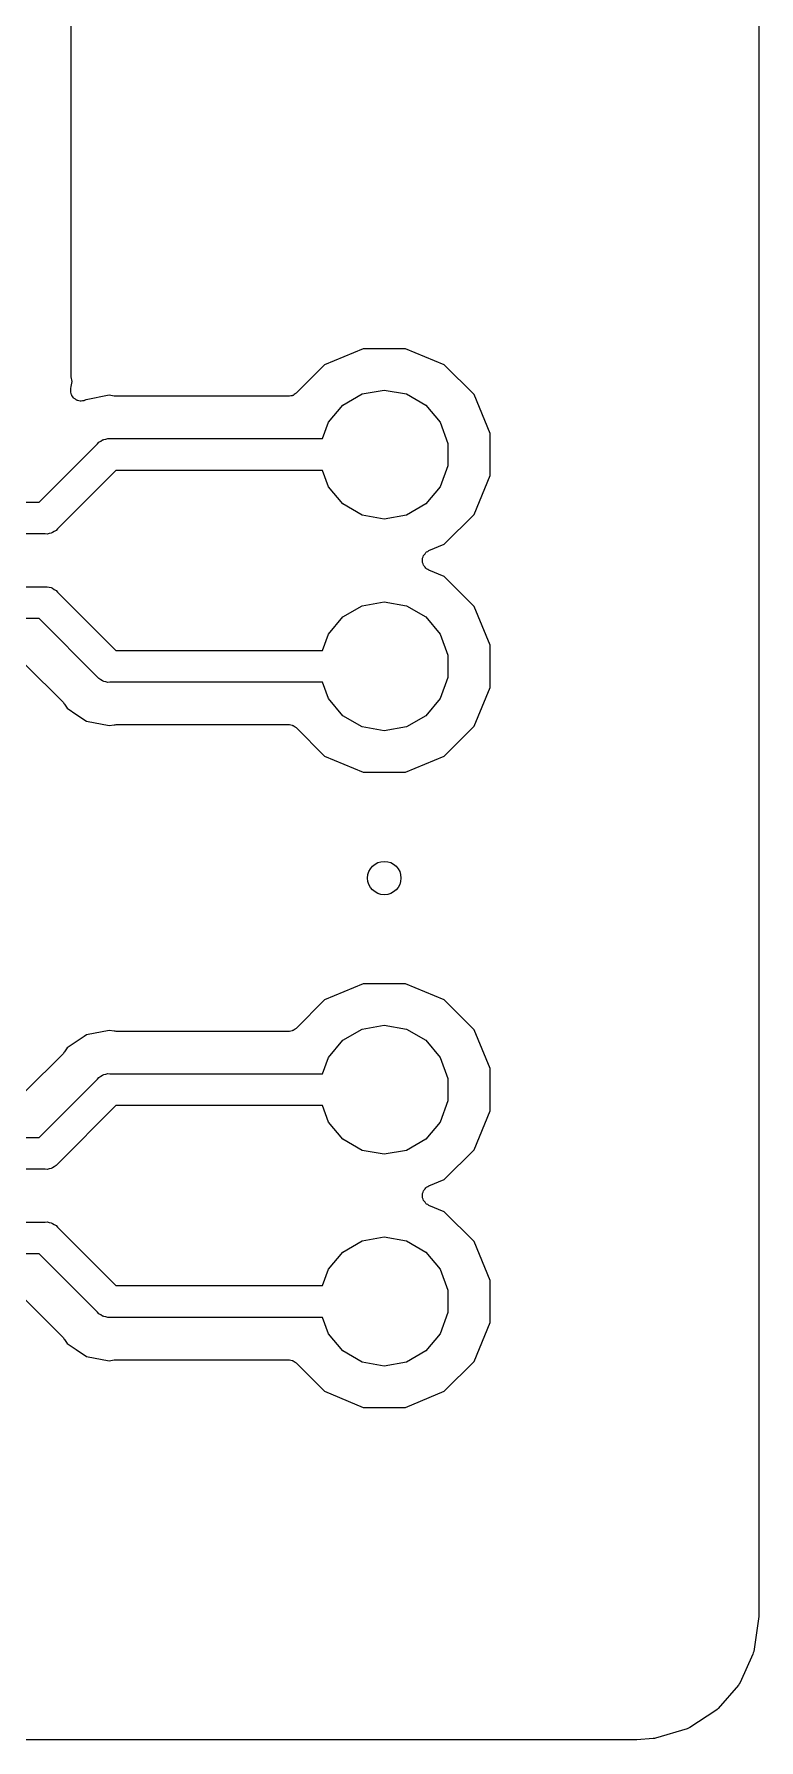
# Model space of a CAD drawing. Extents: x 40 to 163, y -163 to -37.
# Drawn here: x 154.55 to 163.25, y -117.53 to -97.06 of the extents above; entities that cross this region are included whole.
import ezdxf

# ---------------------------------------------------------------- set-up
doc = ezdxf.new("R2010")
doc.units = 0
doc.header["$MEASUREMENT"] = 0
doc.layers.add('BLACK', color=7, linetype='CONTINUOUS')

msp = doc.modelspace()

# ---------------------------------------------------------------- linework, layer by layer
at = {"layer": 'BLACK', "linetype": 'CONTINUOUS'}
for p, q in [((163.247, -43.8721), (163.247, -116.027)), ((154.989, -101.152), (154.989, -92.3182)), ((158.497, -100.838), (158.031, -101.031)), ((159.003, -100.838), (158.497, -100.838)), ((159.469, -101.031), (159.003, -100.838)), ((158.031, -101.031), (157.69, -101.372)), ((159.827, -101.389), (159.469, -101.031)), ((154.992, -101.164), (154.989, -101.152)), ((154.992, -101.176), (154.992, -101.164)), ((155.003, -101.233), (154.992, -101.176)), ((154.992, -101.29), (155.003, -101.233)), ((154.985, -101.348), (154.986, -101.332)), ((154.986, -101.354), (154.985, -101.348)), ((154.986, -101.332), (154.987, -101.315)), ((154.986, -101.359), (154.986, -101.354)), ((154.991, -101.375), (154.986, -101.359)), ((154.987, -101.315), (154.992, -101.29)), ((154.995, -101.391), (154.991, -101.375)), ((154.992, -101.29), (154.992, -101.29)), ((154.998, -101.396), (154.995, -101.391)), ((155, -101.401), (154.998, -101.396)), ((155.01, -101.414), (155, -101.401)), ((155.02, -101.428), (155.01, -101.414)), ((155.024, -101.431), (155.02, -101.428)), ((155.028, -101.436), (155.024, -101.431)), ((155.042, -101.444), (155.028, -101.436)), ((155.055, -101.454), (155.042, -101.444)), ((155.061, -101.456), (155.055, -101.454)), ((155.065, -101.458), (155.061, -101.456)), ((155.082, -101.462), (155.065, -101.458)), ((155.098, -101.466), (155.082, -101.462)), ((155.103, -101.466), (155.098, -101.466)), ((155.109, -101.467), (155.103, -101.466)), ((155.125, -101.465), (155.109, -101.467)), ((155.142, -101.463), (155.125, -101.465)), ((155.147, -101.461), (155.142, -101.463)), ((155.152, -101.46), (155.147, -101.461)), ((155.167, -101.452), (155.152, -101.46)), ((155.169, -101.451), (155.167, -101.452)), ((155.448, -101.396), (155.169, -101.451)), ((155.505, -101.407), (155.448, -101.396)), ((155.517, -101.407), (155.505, -101.407)), ((155.529, -101.409), (155.517, -101.407)), ((157.6, -101.409), (155.529, -101.409)), ((157.605, -101.409), (157.6, -101.409)), ((157.611, -101.409), (157.605, -101.409)), ((157.627, -101.405), (157.611, -101.409)), ((157.643, -101.402), (157.627, -101.405)), ((157.648, -101.399), (157.643, -101.402)), ((157.654, -101.398), (157.648, -101.399)), ((157.667, -101.388), (157.654, -101.398)), ((157.681, -101.38), (157.667, -101.388)), ((157.685, -101.376), (157.681, -101.38)), ((157.69, -101.372), (157.685, -101.376)), ((158.253, -101.515), (158.485, -101.381)), ((158.485, -101.381), (158.75, -101.334)), ((158.75, -101.334), (159.015, -101.381)), ((159.015, -101.381), (159.247, -101.515)), ((160.02, -101.855), (159.827, -101.389)), ((158.08, -101.721), (158.253, -101.515)), ((159.247, -101.515), (159.42, -101.721)), ((158.008, -101.917), (158.08, -101.721)), ((159.42, -101.721), (159.512, -101.974)), ((160.02, -102.361), (160.02, -101.855)), ((154.607, -102.679), (155.307, -101.979)), ((155.307, -101.979), (155.324, -101.96)), ((155.324, -101.96), (155.346, -101.947)), ((155.346, -101.947), (155.366, -101.933)), ((155.366, -101.933), (155.374, -101.93)), ((155.374, -101.93), (155.382, -101.926)), ((155.382, -101.926), (155.407, -101.922)), ((155.407, -101.922), (155.431, -101.915)), ((155.431, -101.915), (155.456, -101.917)), ((155.456, -101.917), (158.008, -101.917)), ((159.512, -101.974), (159.512, -102.242)), ((155.527, -102.298), (154.827, -102.999)), ((158.008, -102.298), (155.527, -102.298)), ((158.08, -102.495), (158.008, -102.298)), ((159.512, -102.242), (159.42, -102.495)), ((158.253, -102.701), (158.08, -102.495)), ((159.42, -102.495), (159.247, -102.701)), ((159.827, -102.827), (160.02, -102.361)), ((130.31, -102.679), (154.607, -102.679)), ((158.485, -102.835), (158.253, -102.701)), ((159.247, -102.701), (159.015, -102.835)), ((158.75, -102.882), (158.485, -102.835)), ((159.015, -102.835), (158.75, -102.882)), ((159.469, -103.185), (159.827, -102.827)), ((154.678, -103.06), (130.381, -103.06)), ((154.703, -103.063), (154.678, -103.06)), ((154.727, -103.056), (154.703, -103.063)), ((154.752, -103.052), (154.727, -103.056)), ((154.76, -103.048), (154.752, -103.052)), ((154.768, -103.045), (154.76, -103.048)), ((154.788, -103.031), (154.768, -103.045)), ((154.81, -103.018), (154.788, -103.031)), ((154.827, -102.999), (154.81, -103.018)), ((159.21, -103.351), (159.217, -103.335)), ((159.217, -103.335), (159.222, -103.319)), ((159.222, -103.319), (159.225, -103.315)), ((159.225, -103.315), (159.227, -103.31)), ((159.227, -103.31), (159.239, -103.298)), ((159.239, -103.298), (159.249, -103.284)), ((159.249, -103.284), (159.253, -103.281)), ((159.253, -103.281), (159.257, -103.277)), ((159.257, -103.277), (159.272, -103.27)), ((159.272, -103.27), (159.286, -103.261)), ((159.286, -103.261), (159.469, -103.185)), ((159.209, -103.361), (159.21, -103.356)), ((159.209, -103.378), (159.209, -103.361)), ((159.209, -103.395), (159.209, -103.378)), ((159.21, -103.4), (159.209, -103.395)), ((159.21, -103.356), (159.21, -103.351)), ((159.21, -103.405), (159.21, -103.4)), ((159.217, -103.421), (159.21, -103.405)), ((159.222, -103.437), (159.217, -103.421)), ((159.225, -103.441), (159.222, -103.437)), ((159.227, -103.446), (159.225, -103.441)), ((159.239, -103.458), (159.227, -103.446)), ((159.249, -103.472), (159.239, -103.458)), ((159.253, -103.475), (159.249, -103.472)), ((159.257, -103.479), (159.253, -103.475)), ((159.272, -103.486), (159.257, -103.479)), ((159.286, -103.495), (159.272, -103.486)), ((159.469, -103.571), (159.286, -103.495)), ((130.818, -103.695), (154.678, -103.695)), ((154.678, -103.695), (154.703, -103.693)), ((154.703, -103.693), (154.727, -103.7)), ((154.727, -103.7), (154.752, -103.704)), ((154.752, -103.704), (154.76, -103.708)), ((154.76, -103.708), (154.768, -103.711)), ((154.768, -103.711), (154.788, -103.725)), ((154.788, -103.725), (154.81, -103.738)), ((154.81, -103.738), (154.827, -103.757)), ((159.827, -103.929), (159.469, -103.571)), ((154.827, -103.757), (155.527, -104.457)), ((158.253, -104.055), (158.485, -103.921)), ((158.485, -103.921), (158.75, -103.874)), ((158.75, -103.874), (159.015, -103.921)), ((159.015, -103.921), (159.247, -104.055)), ((160.02, -104.395), (159.827, -103.929)), ((154.607, -104.076), (130.889, -104.076)), ((155.307, -104.777), (154.607, -104.076)), ((158.08, -104.261), (158.253, -104.055)), ((159.247, -104.055), (159.42, -104.261)), ((158.008, -104.457), (158.08, -104.261)), ((159.42, -104.261), (159.512, -104.514)), ((155.527, -104.457), (158.008, -104.457)), ((159.512, -104.514), (159.512, -104.782)), ((160.02, -104.901), (160.02, -104.395)), ((154.434, -104.622), (154.897, -105.084)), ((155.324, -104.796), (155.307, -104.777)), ((155.346, -104.809), (155.324, -104.796)), ((155.366, -104.823), (155.346, -104.809)), ((155.374, -104.826), (155.366, -104.823)), ((155.382, -104.83), (155.374, -104.826)), ((155.407, -104.834), (155.382, -104.83)), ((155.431, -104.841), (155.407, -104.834)), ((155.456, -104.838), (155.431, -104.841)), ((158.008, -104.838), (155.456, -104.838)), ((158.08, -105.035), (158.008, -104.838)), ((159.512, -104.782), (159.42, -105.035)), ((159.827, -105.367), (160.02, -104.901)), ((154.897, -105.084), (154.904, -105.095)), ((154.904, -105.095), (154.912, -105.104)), ((154.912, -105.104), (154.944, -105.152)), ((154.944, -105.152), (155.06, -105.229)), ((158.253, -105.241), (158.08, -105.035)), ((159.42, -105.035), (159.247, -105.241)), ((155.06, -105.229), (155.06, -105.229)), ((155.06, -105.229), (155.175, -105.306)), ((155.175, -105.306), (155.448, -105.36)), ((155.448, -105.36), (155.505, -105.349)), ((155.505, -105.349), (155.517, -105.349)), ((155.517, -105.349), (155.529, -105.346)), ((155.529, -105.346), (157.6, -105.346)), ((157.6, -105.346), (157.605, -105.347)), ((157.605, -105.347), (157.611, -105.347)), ((157.611, -105.347), (157.627, -105.351)), ((157.627, -105.351), (157.643, -105.354)), ((157.643, -105.354), (157.648, -105.357)), ((157.648, -105.357), (157.654, -105.358)), ((157.654, -105.358), (157.667, -105.368)), ((157.667, -105.368), (157.681, -105.376)), ((157.681, -105.376), (157.685, -105.38)), ((157.685, -105.38), (157.69, -105.384)), ((158.485, -105.375), (158.253, -105.241)), ((158.75, -105.422), (158.485, -105.375)), ((159.015, -105.375), (158.75, -105.422)), ((159.247, -105.241), (159.015, -105.375)), ((159.469, -105.725), (159.827, -105.367)), ((157.69, -105.384), (158.031, -105.725)), ((158.031, -105.725), (158.497, -105.918)), ((159.003, -105.918), (159.469, -105.725)), ((158.497, -105.918), (159.003, -105.918)), ((158.031, -108.651), (157.69, -108.992)), ((158.497, -108.458), (158.031, -108.651)), ((159.003, -108.458), (158.497, -108.458)), ((159.469, -108.651), (159.003, -108.458)), ((159.827, -109.009), (159.469, -108.651)), ((155.448, -109.016), (155.175, -109.07)), ((155.505, -109.027), (155.448, -109.016)), ((155.517, -109.027), (155.505, -109.027)), ((155.529, -109.029), (155.517, -109.027)), ((157.6, -109.029), (155.529, -109.029)), ((157.605, -109.029), (157.6, -109.029)), ((157.611, -109.029), (157.605, -109.029)), ((157.627, -109.025), (157.611, -109.029)), ((157.643, -109.022), (157.627, -109.025)), ((157.648, -109.019), (157.643, -109.022)), ((157.654, -109.018), (157.648, -109.019)), ((157.667, -109.008), (157.654, -109.018)), ((157.681, -109), (157.667, -109.008)), ((157.685, -108.996), (157.681, -109)), ((157.69, -108.992), (157.685, -108.996)), ((158.253, -109.135), (158.485, -109.001)), ((158.485, -109.001), (158.75, -108.954)), ((158.75, -108.954), (159.015, -109.001)), ((159.015, -109.001), (159.247, -109.135)), ((160.02, -109.475), (159.827, -109.009)), ((154.944, -109.224), (154.912, -109.272)), ((155.147, -109.089), (154.944, -109.224)), ((155.175, -109.07), (155.147, -109.089)), ((155.147, -109.089), (155.147, -109.089)), ((158.08, -109.341), (158.253, -109.135)), ((159.247, -109.135), (159.42, -109.341)), ((154.897, -109.292), (154.434, -109.754)), ((154.904, -109.281), (154.897, -109.292)), ((154.912, -109.272), (154.904, -109.281)), ((158.008, -109.537), (158.08, -109.341)), ((159.42, -109.341), (159.512, -109.594)), ((154.607, -110.299), (155.307, -109.599)), ((155.307, -109.599), (155.324, -109.58)), ((155.324, -109.58), (155.346, -109.567)), ((155.346, -109.567), (155.366, -109.553)), ((155.366, -109.553), (155.374, -109.55)), ((155.374, -109.55), (155.382, -109.546)), ((155.382, -109.546), (155.407, -109.542)), ((155.407, -109.542), (155.431, -109.535)), ((155.431, -109.535), (155.456, -109.537)), ((155.456, -109.537), (158.008, -109.537)), ((159.512, -109.594), (159.512, -109.862)), ((160.02, -109.981), (160.02, -109.475)), ((159.512, -109.862), (159.42, -110.115)), ((155.527, -109.918), (154.827, -110.619)), ((158.008, -109.918), (155.527, -109.918)), ((158.08, -110.115), (158.008, -109.918)), ((159.827, -110.447), (160.02, -109.981)), ((158.253, -110.321), (158.08, -110.115)), ((159.42, -110.115), (159.247, -110.321)), ((150.685, -110.299), (154.607, -110.299)), ((158.485, -110.455), (158.253, -110.321)), ((158.75, -110.502), (158.485, -110.455)), ((159.015, -110.455), (158.75, -110.502)), ((159.247, -110.321), (159.015, -110.455)), ((159.469, -110.805), (159.827, -110.447)), ((154.678, -110.68), (148.161, -110.68)), ((154.703, -110.683), (154.678, -110.68)), ((154.727, -110.676), (154.703, -110.683)), ((154.752, -110.672), (154.727, -110.676)), ((154.76, -110.668), (154.752, -110.672)), ((154.768, -110.665), (154.76, -110.668)), ((154.788, -110.651), (154.768, -110.665)), ((154.81, -110.638), (154.788, -110.651)), ((154.827, -110.619), (154.81, -110.638)), ((159.239, -110.918), (159.249, -110.904)), ((159.249, -110.904), (159.253, -110.901)), ((159.253, -110.901), (159.257, -110.897)), ((159.257, -110.897), (159.272, -110.89)), ((159.272, -110.89), (159.286, -110.881)), ((159.286, -110.881), (159.469, -110.805)), ((159.209, -110.981), (159.21, -110.976)), ((159.209, -110.998), (159.209, -110.981)), ((159.209, -111.015), (159.209, -110.998)), ((159.21, -111.02), (159.209, -111.015)), ((159.21, -110.971), (159.217, -110.955)), ((159.21, -110.976), (159.21, -110.971)), ((159.21, -111.025), (159.21, -111.02)), ((159.217, -111.041), (159.21, -111.025)), ((159.217, -110.955), (159.222, -110.939)), ((159.222, -111.057), (159.217, -111.041)), ((159.222, -110.939), (159.225, -110.935)), ((159.225, -111.061), (159.222, -111.057)), ((159.225, -110.935), (159.227, -110.93)), ((159.227, -111.066), (159.225, -111.061)), ((159.227, -110.93), (159.239, -110.918)), ((159.239, -111.078), (159.227, -111.066)), ((159.249, -111.092), (159.239, -111.078)), ((159.253, -111.095), (159.249, -111.092)), ((159.257, -111.099), (159.253, -111.095)), ((159.272, -111.106), (159.257, -111.099)), ((159.286, -111.115), (159.272, -111.106)), ((154.678, -111.316), (154.703, -111.313)), ((154.703, -111.313), (154.727, -111.32)), ((159.469, -111.191), (159.286, -111.115)), ((159.827, -111.549), (159.469, -111.191)), ((148.598, -111.316), (154.678, -111.316)), ((154.727, -111.32), (154.752, -111.324)), ((154.752, -111.324), (154.76, -111.328)), ((154.76, -111.328), (154.768, -111.331)), ((154.768, -111.331), (154.788, -111.345)), ((154.788, -111.345), (154.81, -111.358)), ((154.81, -111.358), (154.827, -111.377)), ((154.827, -111.377), (155.527, -112.078)), ((158.485, -111.541), (158.75, -111.494)), ((158.75, -111.494), (159.015, -111.541)), ((154.607, -111.697), (150.685, -111.697)), ((155.307, -112.397), (154.607, -111.697)), ((158.08, -111.881), (158.253, -111.675)), ((158.253, -111.675), (158.485, -111.541)), ((159.015, -111.541), (159.247, -111.675)), ((159.247, -111.675), (159.42, -111.881)), ((160.02, -112.015), (159.827, -111.549)), ((158.008, -112.078), (158.08, -111.881)), ((159.42, -111.881), (159.512, -112.134)), ((155.527, -112.078), (158.008, -112.078)), ((159.512, -112.134), (159.512, -112.402)), ((160.02, -112.521), (160.02, -112.015)), ((154.434, -112.242), (154.897, -112.704)), ((155.324, -112.416), (155.307, -112.397)), ((155.346, -112.429), (155.324, -112.416)), ((155.366, -112.443), (155.346, -112.429)), ((155.374, -112.446), (155.366, -112.443)), ((155.382, -112.45), (155.374, -112.446)), ((155.407, -112.454), (155.382, -112.45)), ((155.431, -112.461), (155.407, -112.454)), ((155.456, -112.459), (155.431, -112.461)), ((158.008, -112.459), (155.456, -112.459)), ((158.08, -112.655), (158.008, -112.459)), ((159.512, -112.402), (159.42, -112.655)), ((159.827, -112.987), (160.02, -112.521)), ((154.897, -112.704), (154.904, -112.715)), ((154.904, -112.715), (154.912, -112.724)), ((154.912, -112.724), (154.944, -112.772)), ((158.253, -112.861), (158.08, -112.655)), ((159.42, -112.655), (159.247, -112.861)), ((154.944, -112.772), (155.051, -112.843)), ((155.051, -112.843), (155.051, -112.843)), ((155.051, -112.843), (155.175, -112.926)), ((155.175, -112.926), (155.448, -112.98)), ((158.485, -112.995), (158.253, -112.861)), ((159.247, -112.861), (159.015, -112.995)), ((155.448, -112.98), (155.505, -112.969)), ((155.505, -112.969), (155.517, -112.969)), ((155.517, -112.969), (155.529, -112.966)), ((155.529, -112.966), (157.6, -112.966)), ((157.6, -112.966), (157.605, -112.967)), ((157.605, -112.967), (157.611, -112.967)), ((157.611, -112.967), (157.627, -112.971)), ((157.627, -112.971), (157.643, -112.974)), ((157.643, -112.974), (157.648, -112.977)), ((157.648, -112.977), (157.654, -112.978)), ((157.654, -112.978), (157.667, -112.988)), ((157.667, -112.988), (157.681, -112.996)), ((157.681, -112.996), (157.685, -113)), ((157.685, -113), (157.69, -113.004)), ((157.69, -113.004), (158.031, -113.345)), ((158.75, -113.042), (158.485, -112.995)), ((159.015, -112.995), (158.75, -113.042)), ((159.469, -113.345), (159.827, -112.987)), ((158.031, -113.345), (158.497, -113.538)), ((159.003, -113.538), (159.469, -113.345)), ((158.497, -113.538), (159.003, -113.538)), ((163.246, -116.045), (163.186, -116.465)), ((163.247, -116.027), (163.245, -116.036)), ((163.245, -116.036), (163.246, -116.045)), ((163.176, -116.5), (163.021, -116.839)), ((163.18, -116.482), (163.176, -116.5)), ((163.186, -116.465), (163.18, -116.482)), ((163.021, -116.839), (163.011, -116.854)), ((163.002, -116.869), (162.758, -117.152)), ((163.011, -116.854), (163.002, -116.869)), ((162.731, -117.175), (162.419, -117.378)), ((162.745, -117.163), (162.731, -117.175)), ((162.758, -117.152), (162.745, -117.163)), ((162.386, -117.393), (162.005, -117.507)), ((162.402, -117.385), (162.386, -117.393)), ((162.419, -117.378), (162.402, -117.385)), ((161.772, -117.527), (148.435, -117.527)), ((161.776, -117.526), (161.772, -117.527)), ((161.781, -117.527), (161.776, -117.526)), ((161.978, -117.512), (161.781, -117.527)), ((161.992, -117.509), (161.978, -117.512)), ((162.005, -117.507), (161.992, -117.509))]:
    msp.add_line(p, q, dxfattribs=at)
at = {"layer": 'BLACK'}
msp.add_circle((158.75, -107.188), 0.2, dxfattribs=at)

doc.saveas('drawing.dxf')
